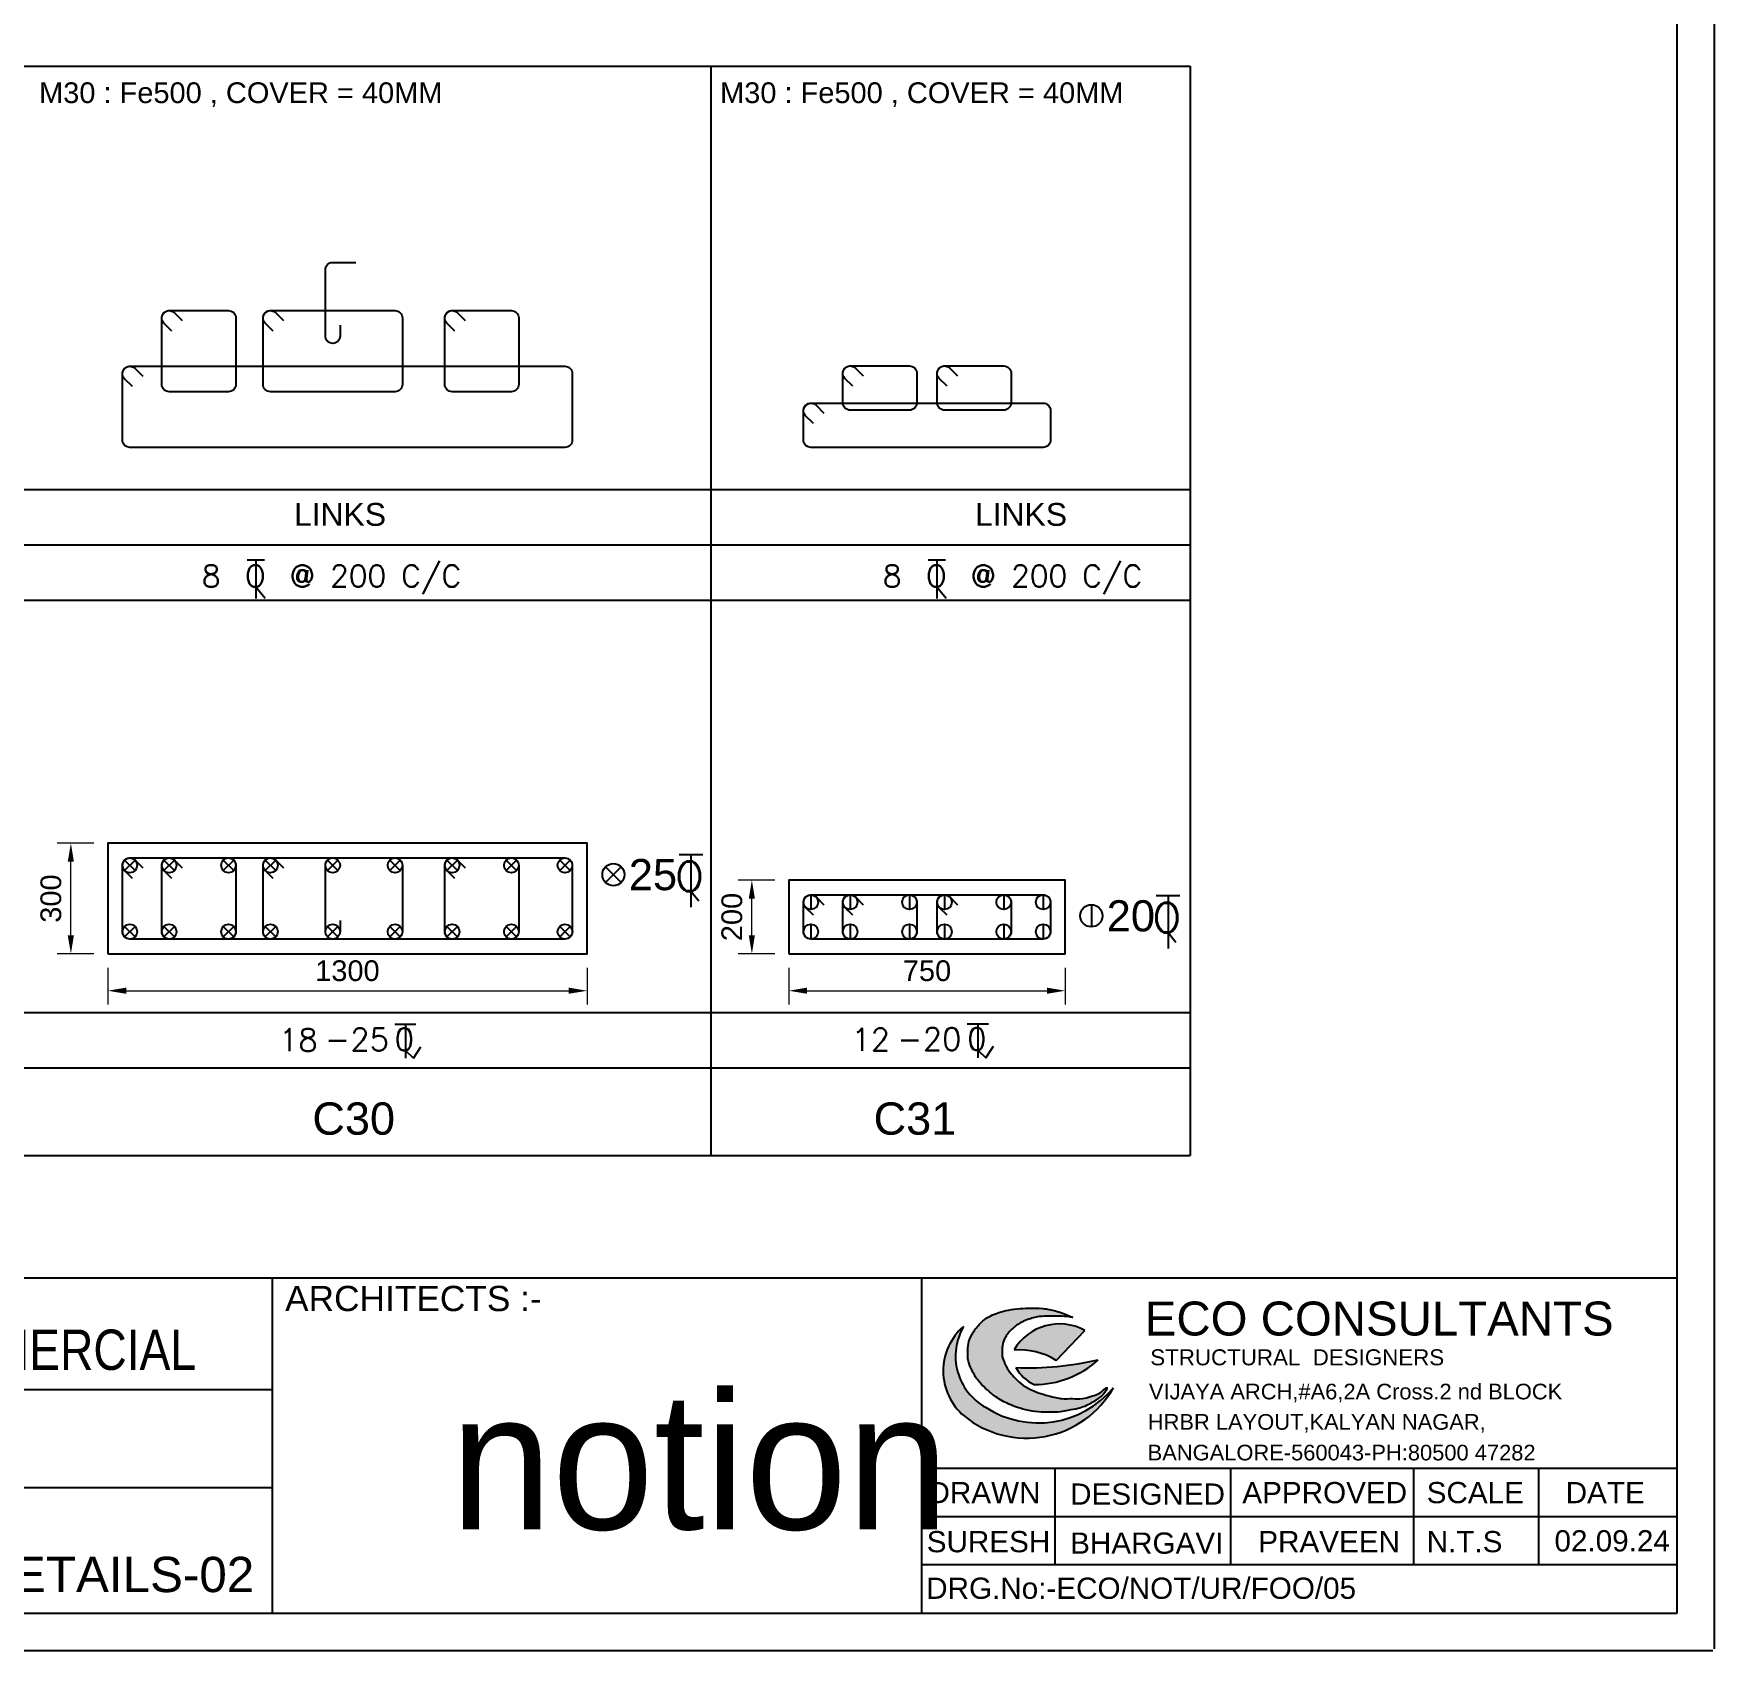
# Model space of a CAD drawing. Extents: x 1878645 to 3043969, y -1160829 to -603973.
# Drawn here: x 2309787 to 2328019, y -663080 to -645544 of the extents above; entities that cross this region are included whole.
import ezdxf
from ezdxf.enums import TextEntityAlignment as Align

# ---------------------------------------------------------------- set-up
doc = ezdxf.new("R2010")
doc.units = 0
doc.header["$LTSCALE"] = 100
doc.header["$PDMODE"] = 66
doc.layers.get('Defpoints').update_dxf_attribs({"lineweight": 0})
for name, color, linetype in [('A-ANNO-TEXT', 8, 'Continuous'), ('B-TXT', 7, 'Continuous'), ('CDIM', 3, 'Continuous'), ('COLUMN-NO', 7, 'Continuous'), ('Concrete Line', 2, 'Continuous'), ('Dim', 3, 'Continuous'), ('Link', 225, 'Continuous'), ('Reinforcement', 4, 'Continuous'), ('Schedule Border', 60, 'Continuous'), ('Schedule Header', 4, 'Continuous'), ('Schedule Line', 60, 'Continuous'), ('Text', 31, 'Continuous')]:
    doc.layers.add(name, color=color, linetype=linetype)
doc.styles.add('ARIAL', font='arial.ttf')
doc.styles.add('DIM-1', font='ARIALN.TTF')
doc.styles.add('ROMANS', font='simplex.shx', dxfattribs={"width": 0.75})
doc.styles.add('SC-COL1', font='SansSerif')
doc.styles.add('SC-COL2', font='SansSerif')
doc.styles.get("Standard").update_dxf_attribs({"font": 'verdana.ttf'})
doc.styles.add('Style-font003', font='arial.ttf')
doc.dimstyles.new('ColumnSch', dxfattribs={"dimtxt": 225, "dimasz": 200, "dimexe": 150, "dimexo": 150, "dimgap": 100, "dimtad": 1, "dimtoh": 1, "dimdec": 4, "dimlfac": 0.25, "dimzin": 0, "dimdsep": 46, "dimtxsty": 'SC-COL2', "dimcen": 0.09, "dimclrd": 8, "dimclre": 8, "dimclrt": 31, "dimadec": 0, "dimazin": 0, "dimtfac": 1, "dimtdec": 0, "dimtix": 1, "dimtofl": 0, "dimtmove": 0, "dimatfit": 3, "dimfxl": 1, "dimtolj": 1, "dimtzin": 0, "dimlwd": 0, "dimlwe": 0, "dimarcsym": 0})

# ---------------------------------------------------------------- blocks, each defined once
blk = doc.blocks.new('TOR')
at = {"color": 2}
for p, q in [((-1.08, 3.13), (0.9, 3.13)), ((-0.09, 3.13), (-0.09, -1.3)), ((-0.09, 0.04), (0.95, -1.24))]:
    blk.add_line(p, q, dxfattribs=at)
at = {"color": 2, "style": 'ROMANS'}
blk.add_text('O', height=2.5, dxfattribs=at).set_placement((-1.35, 0.04))
blk.add_attdef('TOR', text='', height=2.5, dxfattribs=at).set_placement((-4.14, 0.04), align=Align.RIGHT)
blk.add_attdef('DIST', (3.77, 0.04), '', height=2.5, dxfattribs=at)
blk = doc.blocks.new('*D73')
at = {"layer": 'Defpoints', "color": 0, "transparency": 16777216}
for p in [(2310191, -654325), (2310591, -654325), (2310591, -655525)]:
    blk.add_point(p, dxfattribs=at)
at = {"layer": 'Dim', "color": 8, "lineweight": 0, "transparency": 16777216}
for p, q in [((2310441, -654325), (2310041, -654325)), ((2310191, -655325), (2310191, -654525)), ((2310441, -655525), (2310041, -655525))]:
    blk.add_line(p, q, dxfattribs=at)
at = {"layer": 'Dim', "color": 8, "transparency": 16777216}
for points in [[(2310224, -654525), (2310157, -654525), (2310191, -654325)], [(2310157, -655325), (2310224, -655325), (2310191, -655525)]]:
    blk.add_solid(points, dxfattribs=at)
at = {"layer": 'Dim', "color": 31, "transparency": 16777216, "insert": (2309975, -654925), "char_height": 225, "attachment_point": 5, "rotation": 90, "style": 'SC-COL2'}
blk.add_mtext('\\A1;300', dxfattribs=at)
blk = doc.blocks.new('*D74')
at = {"layer": 'Defpoints', "color": 0, "transparency": 16777216}
for p in [(2310591, -655525), (2315791, -655525), (2315791, -655925)]:
    blk.add_point(p, dxfattribs=at)
at = {"layer": 'Dim', "color": 8, "lineweight": 0, "transparency": 16777216}
for p, q in [((2310591, -655675), (2310591, -656075)), ((2315791, -655675), (2315791, -656075)), ((2310791, -655925), (2315591, -655925))]:
    blk.add_line(p, q, dxfattribs=at)
at = {"layer": 'Dim', "color": 8, "transparency": 16777216}
for points in [[(2310791, -655891), (2310791, -655958), (2310591, -655925)], [(2315591, -655958), (2315591, -655891), (2315791, -655925)]]:
    blk.add_solid(points, dxfattribs=at)
at = {"layer": 'Dim', "color": 31, "transparency": 16777216, "insert": (2313191, -655709), "char_height": 225, "attachment_point": 5, "style": 'SC-COL2'}
blk.add_mtext('\\A1;1300', dxfattribs=at)
blk = doc.blocks.new('T-V')
at = {"layer": 'B-TXT', "linetype": 'Continuous'}
for p, q in [((1348, 187), (1582, 187)), ((1465, 187), (1465, -191)), ((1465, -106), (1555, -191)), ((1555, -191), (1637, -63))]:
    blk.add_line(p, q, dxfattribs=at)
at = {"layer": 'B-TXT', "linetype": 'Continuous', "style": 'ROMANS'}
for s, p in [('-', (571, -107)), ('0', (1347, -107))]:
    blk.add_text(s, height=250, dxfattribs=at).set_placement(p)
blk.add_attdef('T', text='', height=250, dxfattribs=at).set_placement((490, -113), align=Align.RIGHT)
blk.add_attdef('V', (854, -108), '', height=250, dxfattribs=at)
blk = doc.blocks.new('*D75')
at = {"layer": 'Defpoints', "color": 0, "transparency": 16777216}
for p in [(2317578, -654725), (2317978, -654725), (2317978, -655525)]:
    blk.add_point(p, dxfattribs=at)
at = {"layer": 'Dim', "color": 8, "lineweight": 0, "transparency": 16777216}
for p, q in [((2317828, -654725), (2317428, -654725)), ((2317578, -655325), (2317578, -654925)), ((2317828, -655525), (2317428, -655525))]:
    blk.add_line(p, q, dxfattribs=at)
at = {"layer": 'Dim', "color": 8, "transparency": 16777216}
for points in [[(2317611, -654925), (2317545, -654925), (2317578, -654725)], [(2317545, -655325), (2317611, -655325), (2317578, -655525)]]:
    blk.add_solid(points, dxfattribs=at)
at = {"layer": 'Dim', "color": 31, "transparency": 16777216, "insert": (2317362, -655125), "char_height": 225, "attachment_point": 5, "rotation": 90, "style": 'SC-COL2'}
blk.add_mtext('\\A1;200', dxfattribs=at)
blk = doc.blocks.new('*D76')
at = {"layer": 'Defpoints', "color": 0, "transparency": 16777216}
for p in [(2317978, -655525), (2320978, -655525), (2320978, -655925)]:
    blk.add_point(p, dxfattribs=at)
at = {"layer": 'Dim', "color": 8, "lineweight": 0, "transparency": 16777216}
for p, q in [((2317978, -655675), (2317978, -656075)), ((2320978, -655675), (2320978, -656075)), ((2318178, -655925), (2320778, -655925))]:
    blk.add_line(p, q, dxfattribs=at)
at = {"layer": 'Dim', "color": 8, "transparency": 16777216}
for points in [[(2318178, -655891), (2318178, -655958), (2317978, -655925)], [(2320778, -655958), (2320778, -655891), (2320978, -655925)]]:
    blk.add_solid(points, dxfattribs=at)
at = {"layer": 'Dim', "color": 31, "transparency": 16777216, "insert": (2319478, -655709), "char_height": 225, "attachment_point": 5, "style": 'SC-COL2'}
blk.add_mtext('\\A1;750', dxfattribs=at)
blk = doc.blocks.new('A$C03881B15')
h = blk.add_hatch(color=86)
edge = h.paths.add_edge_path()
edge.add_spline(control_points=[(80.1, 74.4), (78.8, 75), (76.7, 76), (73.1, 77.4), (68.2, 78.8), (61.3, 80.3), (50.9, 80.2), (41.2, 79.6), (33.1, 77.2), (27.9, 74.9), (22.8, 71.3), (18.9, 66), (15.4, 60.2), (15.2, 53.7), (15.1, 47.6), (18, 41.4), (21.2, 35.5), (26.3, 30.5), (32, 25.5), (38.1, 21.9), (44.7, 19.2), (51.2, 17.3), (58.3, 16.1), (65.4, 16), (71.5, 15.9), (77.5, 17.3), (84.1, 18.2), (90.9, 21), (96.9, 25.1), (99.8, 27.8), (101.8, 32.3), (97.9, 28.5), (95.3, 27.1), (90.7, 25.6), (85.7, 24), (79.6, 24.6), (74.1, 24.1), (69.1, 25), (64.3, 26.4), (59.4, 27.6), (54.1, 29.9), (49, 32.3), (44.8, 36.7), (40.7, 40.8), (38.2, 45.5), (36.3, 50.2), (36.4, 54.8), (36.7, 59.2), (38.6, 62.9), (41, 66), (44.5, 69.1), (48.8, 72.1), (53.6, 73.6), (57.4, 74.9), (61.9, 75.1), (66.9, 75.5), (72.1, 75.1), (76.5, 75.2), (79, 74.6), (80.1, 74.4)], knot_values=[0, 0, 0, 0, 4.246861, 7.151323, 11.574121, 19.568641, 28.284106, 42.532398, 48.483783, 53.661456, 59.51565, 66.913681, 73.498071, 79.210966, 85.953473, 91.616477, 99.444488, 105.843059, 113.009162, 122.067605, 127.0701, 134.32743, 142.216889, 148.745282, 155.694438, 160.400867, 167.046747, 175.449227, 182.569509, 187.795037, 189.591977, 192.748202, 196.718591, 201.178225, 206.385034, 212.489071, 219.22456, 222.909441, 227.611665, 234.117384, 238.200733, 244.721149, 251.073285, 256.13887, 262.138806, 266.82668, 271.11882, 275.84401, 280.031219, 283.282413, 287.51717, 294.218602, 298.74557, 302.327722, 306.174014, 312.165346, 317.363286, 321.907225, 325.229978, 325.229978, 325.229978, 325.229978], degree=3, periodic=0)
for points in [[(12.6, 68.9, 0.461258), (12.9, 13.7, 0.462447), (105.1, 31.1, -0.379805), (26.1, 19.1, -0.421297)], [(87.5, 66.4, 0.406571), (43.8, 54.4, -0.163156), (69.7, 48)], [(95.7, 48.3, -0.068364), (44.8, 43.5, 0.15409), (56.2, 33.1, 0.189191)]]:
    blk.add_hatch(color=8).paths.add_polyline_path(points)
at = {"color": 8}
blk.add_line((69.7, 48), (87.5, 66.4), dxfattribs=at)
for centre, radius, start, end in [((36.3, 41.4), 36.3, 130.7338, 229.7813), ((43.7, 50.6), 36.1, 149.4821, 240.8643), ((71.8, 38), 32.5, 61.1708, 149.6718), ((47.2, 12.6), 41.9, 57.5582, 94.6242), ((52.7, 231.2), 187.8, 267.5961, 283.2396), ((67, 56.4), 25.7, 210.0579, 245.0971), ((56.5, 91), 57.9, 269.72, 312.573), ((51.6, 61.6), 61.6, 231.0498, 330.3219), ((58.8, 69.6), 60.2, 237.0781, 320.2663)]:
    blk.add_arc(centre, radius, start, end, dxfattribs=at)
at = {"color": 86}
blk.add_spline([(80.1, 74.4), (76.3, 76.1), (73.6, 77.2), (69.3, 78.5), (61.5, 80), (52.8, 80.2), (38.6, 78.7), (32.9, 77), (28.2, 74.9), (23.4, 71.4), (18.8, 65.6), (15.9, 59.7), (15.2, 54.1), (15.6, 47.3), (17.7, 42.1), (21.7, 35.3), (26.2, 30.7), (31.6, 26.1), (39.4, 21.5), (44.1, 19.6), (51, 17.5), (58.8, 16.2), (65.3, 16), (72.3, 16.2), (76.9, 17.1), (83.4, 18.3), (91.2, 21.5), (97.1, 25.5), (100.5, 29.5), (101.1, 31.1), (98.6, 29.3), (95.2, 27.1), (91, 25.7), (85.9, 24.4), (79.8, 24.4), (73.1, 24.4), (69.5, 25), (64.9, 26.2), (58.7, 28), (54.9, 29.6), (49.2, 32.7), (44.5, 37), (41.1, 40.7), (38.1, 45.9), (36.5, 50.4), (36.4, 54.7), (37.1, 59.3), (38.9, 63.1), (40.8, 65.7), (44, 68.6), (49.6, 72.2), (53.9, 73.7), (57.3, 74.7), (61.1, 75.1), (67.1, 75.3), (72.3, 75.2), (76.9, 75), (80.1, 74.4)], degree=3, dxfattribs=at)

msp = doc.modelspace()

# ---------------------------------------------------------------- linework, layer by layer
at = {"color": 35}
for p, q in [((2328019.36244, -663064.10601), (2328019.36244, -631111.95642)), ((2284036.70918, -663079.60923), (2328003.85921, -663079.60923))]:
    msp.add_line(p, q, dxfattribs=at)
for p, q in [((2327616.27855, -662676.52535), (2327616.27855, -631515.04031)), ((2327616.27855, -659042.87021), (2284827.37372, -659042.87021)), ((2312377.41694, -662676.52535), (2312377.41694, -659050.64427)), ((2319421.93506, -662676.52535), (2319421.93506, -659050.64427)), ((2312377.41694, -660253.8771), (2301769.24643, -660253.8771)), ((2327616.27855, -661106.82367), (2319421.93506, -661106.82367)), ((2320865.97816, -661106.82367), (2320865.97816, -662153.29145)), ((2322768.55024, -661106.82367), (2322768.55024, -662153.29145)), ((2322768.55024, -661106.82367), (2322768.55024, -662153.29145)), ((2324755.33895, -661106.82367), (2324755.33895, -662153.29145)), ((2326110.08084, -661106.82367), (2326110.08084, -662153.29145)), ((2312377.41694, -661317.21303), (2301769.24643, -661317.21303)), ((2327616.27855, -661630.05756), (2319421.93506, -661630.05756)), ((2327616.27855, -662153.29145), (2319421.93506, -662153.29145)), ((2284439.79306, -662676.52535), (2327616.27855, -662676.52535))]:
    msp.add_line(p, q)
at = {"color": 2}
for p, q in [((2316789.77309, -654446.48208), (2317045.67549, -654446.48208)), ((2316917.72429, -654446.48208), (2316917.72429, -655018.83764)), ((2316917.72429, -654846.22926), (2317002.04519, -654949.68919)), ((2321964.99834, -654893.44396), (2322220.90074, -654893.44396)), ((2322092.94954, -654893.44396), (2322092.94954, -655465.79952)), ((2322092.94954, -655293.19114), (2322177.27044, -655396.65107))]:
    msp.add_line(p, q, dxfattribs=at)
at = {"layer": 'Concrete Line'}
for points in [[(2310590.64452, -655524.56586), (2315790.64452, -655524.56586), (2315790.64452, -654324.56586), (2310590.64452, -654324.56586)], [(2317977.90148, -655524.56586), (2320977.90148, -655524.56586), (2320977.90148, -654724.56586), (2317977.90148, -654724.56586)]]:
    msp.add_lwpolyline(points, close=True, dxfattribs=at)
at = {"layer": 'Link'}
for points in [[(2313111.97169, -648705.14246), (2313111.97169, -648825.14246, -1), (2312951.97169, -648825.14246), (2312951.97169, -648825.14246), (2312951.97169, -648105.14246, -2.6166919441), (2312951.97169, -648105.14246, -0.4142135624), (2313031.97169, -648025.14246), (2313281.97169, -648025.14246)], [(2311285.87242, -648769.32089), (2311201.01976, -648684.46792, -0.6681779738), (2311257.5884, -648547.89948), (2311900.57949, -648547.89948, -0.4142135624), (2311980.57949, -648627.89948), (2311980.57949, -649347.89948, -0.4142135624), (2311900.57949, -649427.89948), (2311257.5884, -649427.89948, -0.4142135624), (2311177.5884, -649347.89948), (2311177.5884, -648627.89948, -0.6681793021), (2311314.15705, -648571.33104), (2311399.00971, -648656.18401)], [(2312384.39121, -648769.32089), (2312299.53856, -648684.46792, -0.6681779738), (2312356.1072, -648547.89948), (2313707.83618, -648547.89948, -0.4142135624), (2313787.83618, -648627.89948), (2313787.83618, -649347.89948, -0.4142135624), (2313707.83618, -649427.89948), (2312356.1072, -649427.89948, -0.4142135624), (2312276.1072, -649347.89948), (2312276.1072, -648627.89948, -0.6681793021), (2312412.67585, -648571.33104), (2312497.52851, -648656.18401)], [(2314355.23587, -648769.32089), (2314270.38321, -648684.46792, -0.6681779738), (2314326.95185, -648547.89948), (2314969.94294, -648547.89948, -0.4142135624), (2315049.94294, -648627.89948), (2315049.94294, -649347.89948, -0.4142135624), (2314969.94294, -649427.89948), (2314326.95185, -649427.89948, -0.4142135624), (2314246.95185, -649347.89948), (2314246.95185, -648627.89948, -0.6681793021), (2314383.5205, -648571.33104), (2314468.37316, -648656.18401)], [(2310858.92853, -649372.50208), (2310774.07588, -649287.64911, -0.6681779738), (2310830.64452, -649151.08067), (2315550.64452, -649151.08067, -0.4142135624), (2315630.64452, -649231.08067), (2315630.64452, -649951.08067, -0.4142135624), (2315550.64452, -650031.08067), (2310830.64452, -650031.08067, -0.4142135624), (2310750.64452, -649951.08067), (2310750.64452, -649231.08067, -0.6681793021), (2310887.21317, -649174.51223), (2310972.06583, -649259.3652)], [(2318673.12938, -649368.91808), (2318588.27672, -649284.06511, -0.6681779738), (2318644.84537, -649147.49667), (2319287.83645, -649147.49667, -0.4142135624), (2319367.83645, -649227.49667), (2319367.83645, -649547.49667, -0.4142135624), (2319287.83645, -649627.49667), (2318644.84537, -649627.49667, -0.4142135624), (2318564.84537, -649547.49667), (2318564.84537, -649227.49667, -0.6681793021), (2318701.41401, -649170.92823), (2318786.26667, -649255.7812)], [(2319696.25053, -649368.91808), (2319611.39787, -649284.06511, -0.6681779738), (2319667.96652, -649147.49667), (2320310.9576, -649147.49667, -0.4142135624), (2320390.9576, -649227.49667), (2320390.9576, -649547.49667, -0.4142135624), (2320310.9576, -649627.49667), (2319667.96652, -649627.49667, -0.4142135624), (2319587.96652, -649547.49667), (2319587.96652, -649227.49667, -0.6681793021), (2319724.53516, -649170.92823), (2319809.38782, -649255.7812)], [(2318246.1855, -649772.50208), (2318161.33284, -649687.64911, -0.6681779738), (2318217.90148, -649551.08067), (2320737.90148, -649551.08067, -0.4142135624), (2320817.90148, -649631.08067), (2320817.90148, -649951.08067, -0.4142135624), (2320737.90148, -650031.08067), (2318217.90148, -650031.08067, -0.4142135624), (2318137.90148, -649951.08067), (2318137.90148, -649631.08067, -0.6681793021), (2318274.47013, -649574.51223), (2318359.32279, -649659.3652)], [(2310858.92853, -654705.98727), (2310774.07588, -654621.1343, -0.6681779738), (2310830.64452, -654484.56586), (2315550.64452, -654484.56586, -0.4142135624), (2315630.64452, -654564.56586), (2315630.64452, -655284.56586, -0.4142135624), (2315550.64452, -655364.56586), (2310830.64452, -655364.56586, -0.4142135624), (2310750.64452, -655284.56586), (2310750.64452, -654564.56586, -0.6681793021), (2310887.21317, -654507.99742), (2310972.06583, -654592.85039)], [(2311285.87242, -654705.98727), (2311201.01976, -654621.1343, -0.6681779738), (2311257.5884, -654484.56586), (2311900.57949, -654484.56586, -0.4142135624), (2311980.57949, -654564.56586), (2311980.57949, -655284.56586, -0.4142135624), (2311900.57949, -655364.56586), (2311257.5884, -655364.56586, -0.4142135624), (2311177.5884, -655284.56586), (2311177.5884, -654564.56586, -0.6681793021), (2311314.15705, -654507.99742), (2311399.00971, -654592.85039)], [(2312384.39121, -654705.98727), (2312299.53856, -654621.1343, -0.6681779738), (2312356.1072, -654484.56586), (2313707.83618, -654484.56586, -0.4142135624), (2313787.83618, -654564.56586), (2313787.83618, -655284.56586, -0.4142135624), (2313707.83618, -655364.56586), (2312356.1072, -655364.56586, -0.4142135624), (2312276.1072, -655284.56586), (2312276.1072, -654564.56586, -0.6681793021), (2312412.67585, -654507.99742), (2312497.52851, -654592.85039)], [(2313111.97169, -655164.56586), (2313111.97169, -655284.56586, -1), (2312951.97169, -655284.56586), (2312951.97169, -655284.56586), (2312951.97169, -654564.56586, -2.6166919441), (2312951.97169, -654564.56586, -0.4142135624), (2313031.97169, -654484.56586), (2313281.97169, -654484.56586)], [(2314355.23587, -654705.98727), (2314270.38321, -654621.1343, -0.6681779738), (2314326.95185, -654484.56586), (2314969.94294, -654484.56586, -0.4142135624), (2315049.94294, -654564.56586), (2315049.94294, -655284.56586, -0.4142135624), (2314969.94294, -655364.56586), (2314326.95185, -655364.56586, -0.4142135624), (2314246.95185, -655284.56586), (2314246.95185, -654564.56586, -0.6681793021), (2314383.5205, -654507.99742), (2314468.37316, -654592.85039)], [(2318246.1855, -655105.98727), (2318161.33284, -655021.1343, -0.6681779738), (2318217.90148, -654884.56586), (2320737.90148, -654884.56586, -0.4142135624), (2320817.90148, -654964.56586), (2320817.90148, -655284.56586, -0.4142135624), (2320737.90148, -655364.56586), (2318217.90148, -655364.56586, -0.4142135624), (2318137.90148, -655284.56586), (2318137.90148, -654964.56586, -0.6681793021), (2318274.47013, -654907.99742), (2318359.32279, -654992.85039)], [(2318673.12938, -655105.98727), (2318588.27672, -655021.1343, -0.6681779738), (2318644.84537, -654884.56586), (2319287.83645, -654884.56586, -0.4142135624), (2319367.83645, -654964.56586), (2319367.83645, -655284.56586, -0.4142135624), (2319287.83645, -655364.56586), (2318644.84537, -655364.56586, -0.4142135624), (2318564.84537, -655284.56586), (2318564.84537, -654964.56586, -0.6681793021), (2318701.41401, -654907.99742), (2318786.26667, -654992.85039)], [(2319696.25053, -655105.98727), (2319611.39787, -655021.1343, -0.6681779738), (2319667.96652, -654884.56586), (2320310.9576, -654884.56586, -0.4142135624), (2320390.9576, -654964.56586), (2320390.9576, -655284.56586, -0.4142135624), (2320310.9576, -655364.56586), (2319667.96652, -655364.56586, -0.4142135624), (2319587.96652, -655284.56586), (2319587.96652, -654964.56586, -0.6681793021), (2319724.53516, -654907.99742), (2319809.38782, -654992.85039)]]:
    msp.add_lwpolyline(points, format="xyb", dxfattribs=at)
at = {"layer": 'Reinforcement', "color": 4}
for p, q in [((2318217.90148, -654884.56586), (2318217.90148, -655044.56586)), ((2318644.84537, -654884.56586), (2318644.84537, -655044.56586)), ((2319287.83645, -654884.56586), (2319287.83645, -655044.56586)), ((2319667.96652, -654884.56586), (2319667.96652, -655044.56586)), ((2320310.9576, -654884.56598), (2320310.9576, -655044.56598)), ((2320737.90148, -654884.56586), (2320737.90148, -655044.56586)), ((2321260.85522, -654992.24743), (2321260.85522, -655232.24743)), ((2318217.90148, -655204.56575), (2318217.90148, -655364.56575)), ((2318644.84537, -655204.56575), (2318644.84537, -655364.56575)), ((2319287.83645, -655204.56575), (2319287.83645, -655364.56575)), ((2319667.96652, -655204.56575), (2319667.96652, -655364.56575)), ((2320310.9576, -655204.56586), (2320310.9576, -655364.56586)), ((2320737.90148, -655204.56575), (2320737.90148, -655364.56575))]:
    msp.add_line(p, q, dxfattribs=at)
for points in [[(2310774.01075, -654508.06263), (2310887.14776, -654621.19964)], [(2310887.14786, -654507.93219), (2310774.01085, -654621.0692)], [(2311200.95463, -654508.06263), (2311314.09164, -654621.19964)], [(2311314.09175, -654507.93219), (2311200.95474, -654621.0692)], [(2311843.94572, -654508.06263), (2311957.08273, -654621.19964)], [(2311957.08283, -654507.93219), (2311843.94582, -654621.0692)], [(2312299.47343, -654508.06263), (2312412.61044, -654621.19964)], [(2312412.61054, -654507.93219), (2312299.47353, -654621.0692)], [(2312975.33792, -654508.06263), (2313088.47493, -654621.19964)], [(2313088.47503, -654507.93219), (2312975.33802, -654621.0692)], [(2313651.20241, -654508.06263), (2313764.33942, -654621.19964)], [(2313764.33952, -654507.93219), (2313651.20251, -654621.0692)], [(2314270.31808, -654508.06263), (2314383.45509, -654621.19964)], [(2314383.4552, -654507.93219), (2314270.31819, -654621.0692)], [(2314913.30917, -654508.06263), (2315026.44618, -654621.19964)], [(2315026.44628, -654507.93219), (2314913.30927, -654621.0692)], [(2315494.14118, -654508.06264), (2315607.27819, -654621.19965)], [(2315607.2783, -654507.9322), (2315494.14129, -654621.06921)], [(2315991.70891, -654580.43273), (2316161.41454, -654750.13836)], [(2316161.41454, -654580.43273), (2315991.70891, -654750.13836)], [(2310774.01075, -655228.06251), (2310887.14776, -655341.19952)], [(2310887.14786, -655227.93208), (2310774.01085, -655341.06909)], [(2311200.95463, -655228.06251), (2311314.09164, -655341.19952)], [(2311314.09175, -655227.93208), (2311200.95474, -655341.06909)], [(2311843.94572, -655228.06251), (2311957.08273, -655341.19952)], [(2311957.08283, -655227.93208), (2311843.94582, -655341.06909)], [(2312299.47343, -655228.06251), (2312412.61044, -655341.19952)], [(2312412.61054, -655227.93208), (2312299.47353, -655341.06909)], [(2312975.33792, -655228.06251), (2313088.47493, -655341.19952)], [(2313088.47503, -655227.93208), (2312975.33802, -655341.06909)], [(2313651.20241, -655228.06251), (2313764.33942, -655341.19952)], [(2313764.33952, -655227.93208), (2313651.20251, -655341.06909)], [(2314270.31808, -655228.06251), (2314383.45509, -655341.19952)], [(2314383.4552, -655227.93208), (2314270.31819, -655341.06909)], [(2314913.30917, -655228.06251), (2315026.44618, -655341.19952)], [(2315026.44628, -655227.93208), (2314913.30927, -655341.06909)], [(2315494.14118, -655228.06252), (2315607.27819, -655341.19953)], [(2315607.2783, -655227.93209), (2315494.14129, -655341.0691)]]:
    msp.add_lwpolyline(points, dxfattribs=at)
for centre, radius in [((2310830.64452, -654564.56586), 80), ((2311257.5884, -654564.56586), 80), ((2311900.57949, -654564.56586), 80), ((2312356.1072, -654564.56586), 80), ((2313031.97169, -654564.56586), 80), ((2313707.83618, -654564.56586), 80), ((2314326.95185, -654564.56586), 80), ((2314969.94294, -654564.56586), 80), ((2315550.64452, -654564.56586), 80), ((2316076.56173, -654665.28555), 120), ((2318217.90148, -654964.56586), 80), ((2318644.84537, -654964.56586), 80), ((2319287.83645, -654964.56586), 80), ((2319667.96652, -654964.56586), 80), ((2320310.9576, -654964.56586), 80), ((2320737.90148, -654964.56586), 80), ((2321260.85522, -655112.24743), 120), ((2310830.64452, -655284.56575), 80), ((2311257.5884, -655284.56575), 80), ((2311900.57949, -655284.56575), 80), ((2312356.1072, -655284.56575), 80), ((2313031.97169, -655284.56575), 80), ((2313707.83618, -655284.56575), 80), ((2314326.95185, -655284.56575), 80), ((2314969.94294, -655284.56575), 80), ((2315550.77496, -655284.56576), 80), ((2318217.90148, -655284.56575), 80), ((2318644.84537, -655284.56575), 80), ((2319287.83645, -655284.56575), 80), ((2319667.96652, -655284.56575), 80), ((2320310.9576, -655284.56575), 80), ((2320738.03192, -655284.56576), 80)]:
    msp.add_circle(centre, radius, dxfattribs=at)
at = {"layer": 'Schedule Border', "color": 1}
for p, q in [((2288945.67981, -645897.02801), (2322334.31841, -645897.02801)), ((2288945.67981, -657713.47919), (2322334.31841, -657713.47919))]:
    msp.add_line(p, q, dxfattribs=at)
at = {"layer": 'Schedule Border'}
msp.add_line((2288945.67981, -656760.74171), (2322334.31841, -656760.74171), dxfattribs=at)
at = {"layer": 'Schedule Line'}
for p, q in [((2317134.04209, -645897.02801), (2317134.04209, -657713.47919)), ((2322334.31841, -645897.02801), (2322334.31841, -657713.47919)), ((2288945.67981, -650488.15423), (2322334.31841, -650488.15423)), ((2288945.67981, -651088.15423), (2322334.31841, -651088.15423)), ((2288945.67981, -651688.15423), (2322334.31841, -651688.15423)), ((2288945.67981, -656160.74171), (2322334.31841, -656160.74171))]:
    msp.add_line(p, q, dxfattribs=at)

# ---------------------------------------------------------------- block references
at = {"color": 1, "xscale": 17.57664028737886, "yscale": 17.57664028737886, "zscale": 17.57664028737886}
msp.add_blockref('A$C03881B15', (2319653.64514, -660777.55712), dxfattribs=at)
at = {"layer": 'CDIM'}
ref = msp.add_blockref('TOR', (2312207.44683, -651548.44641), dxfattribs=dict(at, xscale=94.87368000000001, yscale=94.87368000000001, zscale=94.87368000000001, rotation=359.9999999999999))
ref.add_attrib('TOR', '8', dxfattribs={"layer": '0', "color": 7, "height": 237.1842, "style": 'ROMANS'}).set_placement((2311814.22164, -651545.00873), align=Align.RIGHT)
ref.add_attrib('DIST', '@ 200 C/C ', (2312565.18037, -651545.00873), dxfattribs={"layer": '0', "color": 7, "height": 237.1842, "style": 'ROMANS'})
ref = msp.add_blockref('TOR', (2319594.70379, -651548.44641), dxfattribs=dict(at, xscale=94.87368000000001, yscale=94.87368000000001, zscale=94.87368000000001, rotation=359.9999999999999))
ref.add_attrib('TOR', '8', dxfattribs={"layer": '0', "color": 7, "height": 237.1842, "style": 'ROMANS'}).set_placement((2319201.4786, -651545.00873), align=Align.RIGHT)
ref.add_attrib('DIST', '@ 200 C/C ', (2319952.43733, -651545.00873), dxfattribs={"layer": '0', "color": 7, "height": 237.1842, "style": 'ROMANS'})
at = {"layer": 'Text', "xscale": 0.9766648501351476, "yscale": 0.9766648501351476, "zscale": 0.9766648501351476, "rotation": 359.9999999999999}
for p, values in [((2312388.97078, -656470.11954), {'T': '18', 'V': '25'}), ((2318598.87349, -656466.11954), {'T': '12', 'V': '20'})]:
    msp.add_blockref('T-V', p, dxfattribs=at).add_auto_attribs(values)

# ---------------------------------------------------------------- texts
at = {"color": 2, "style": 'ROMANS'}
for p in [(2316749.16502, -654846.22926), (2321926.72745, -655293.19114)]:
    msp.add_text('O', height=323.433, dxfattribs=at).set_placement(p)
at = {"color": 86, "style": 'ARIAL'}
msp.add_text('ECO CONSULTANTS', height=368.1639945, dxfattribs=at).set_placement((2321840.30358, -659664.33897))
at = {"style": 'ARIAL'}
for s, height, p in [('STRUCTURAL  DESIGNERS ', 173.3439438, (2321899.9454, -659987.47213)), ('VIJAYA ARCH,#A6,2A Cross.2 nd BLOCK', 169.877065, (2321885.36818, -660357.14475)), ('HRBR LAYOUT,KALYAN NAGAR,', 169.877065, (2321873.39005, -660686.14192)), ('BANGALORE-560043-PH:80500 47282', 169.877065, (2321871.70532, -661018.9537)), ('DRAWN', 230.222912, (2319494.30999, -661483.39918)), ('DESIGNED', 230.222912, (2321030.93269, -661499.42134)), ('APPROVED', 230.222912, (2322898.77807, -661483.39918)), ('SCALE', 230.222912, (2324898.35857, -661483.24809)), ('DATE', 230.222912, (2326406.29876, -661483.24809)), ('SURESH', 230.222912, (2319475.18395, -662015.29051)), ('BHARGAVI', 230.222912, (2321030.93269, -662031.31267)), ('PRAVEEN', 230.222912, (2323071.71924, -662015.29051)), ('N.T.S', 230.222912, (2324898.35857, -662015.13943)), ('02.09.24', 230.222912, (2326284.80112, -662006.48199)), ('COLUMN REINFORCEMENT DETAILS-02', 383.0490953, (2301893.834, -662447.76918)), ('DRG.No:-ECO/NOT/UR/FOO/05', 230.2229119, (2319469.2662, -662520.61405))]:
    msp.add_text(s, height=height, dxfattribs=at).set_placement(p)
at = {"layer": 'A-ANNO-TEXT', "style": 'DIM-1'}
msp.add_text('MEADOWS SONG COMMERCIAL ', height=437.4, dxfattribs=at).set_placement((2303755.04413, -660037.46978))
at = {"layer": 'A-ANNO-TEXT', "insert": (2314307.17189, -660283.34746), "char_height": 1484.2252291, "width": 55009.0115237, "attachment_point": 1}
msp.add_mtext('\\pxql;{\\fNiagara Solid|b0|i0|c0|p82;\\C251;n\\C252;otio\\C251;n}', dxfattribs=at)
at = {"layer": 'COLUMN-NO', "style": 'Style-font003'}
msp.add_text('ARCHITECTS :- ', height=273.8445443, dxfattribs=at).set_placement((2312514.91063, -659399.61414))
at = {"layer": 'Schedule Header', "char_height": 350, "width": 7593.8332333, "attachment_point": 2, "style": 'SC-COL2'}
for s, insert in [('{\\C4;C30}', (2313258.96701, -657136.14169)), ('{\\C4;C31}', (2319347.12604, -657136.14169))]:
    msp.add_mtext(s, dxfattribs=dict(at, insert=insert))
at = {"layer": 'Text', "style": 'SC-COL1'}
for p in [(2309846.25704, -646297.02801), (2317233.514, -646297.02801)]:
    msp.add_text('M30 : Fe500 , COVER = 40MM', height=225, dxfattribs=at).set_placement(p)
for p in [(2313110.5485, -650758.15423), (2320497.80546, -650758.15423)]:
    msp.add_text('LINKS', height=247.5, dxfattribs=at).set_placement(p, align=Align.MIDDLE_CENTER)
for s, p in [('25', (2316242.93685, -654665.28555)), ('20', (2321427.23034, -655112.24743))]:
    msp.add_text(s, height=337.5, dxfattribs=at).set_placement(p, align=Align.MIDDLE_LEFT)

# ---------------------------------------------------------------- dimensions: what is measured, and where the dimension line sits
at = {"layer": 'Dim'}
for p1, p2, distance, text, picture, middle in [((2310590.64452, -655524.56586), (2310590.64452, -654324.56586), 400, '300', '*D73', (2309974.59514, -654924.56586)), ((2317977.90148, -655524.56586), (2317977.90148, -654724.56586), 400, '200', '*D75', (2317362.00642, -655124.56586)), ((2310590.64452, -655524.56586), (2315790.64452, -655524.56586), -400, '1300', '*D74', (2313190.64452, -655708.51648)), ((2317977.90148, -655524.56586), (2320977.90148, -655524.56586), -400, '750', '*D76', (2319477.90148, -655708.6708))]:
    dim = msp.add_aligned_dim(p1=p1, p2=p2, distance=distance, text=text, dimstyle='ColumnSch', override={"dimtxsty": 'SC-COL2', "dimtofl": 1}, dxfattribs=at)
    dim.commit()
    dim.dimension.update_dxf_attribs({"geometry": picture, "text_midpoint": middle})

doc.saveas('drawing.dxf')
